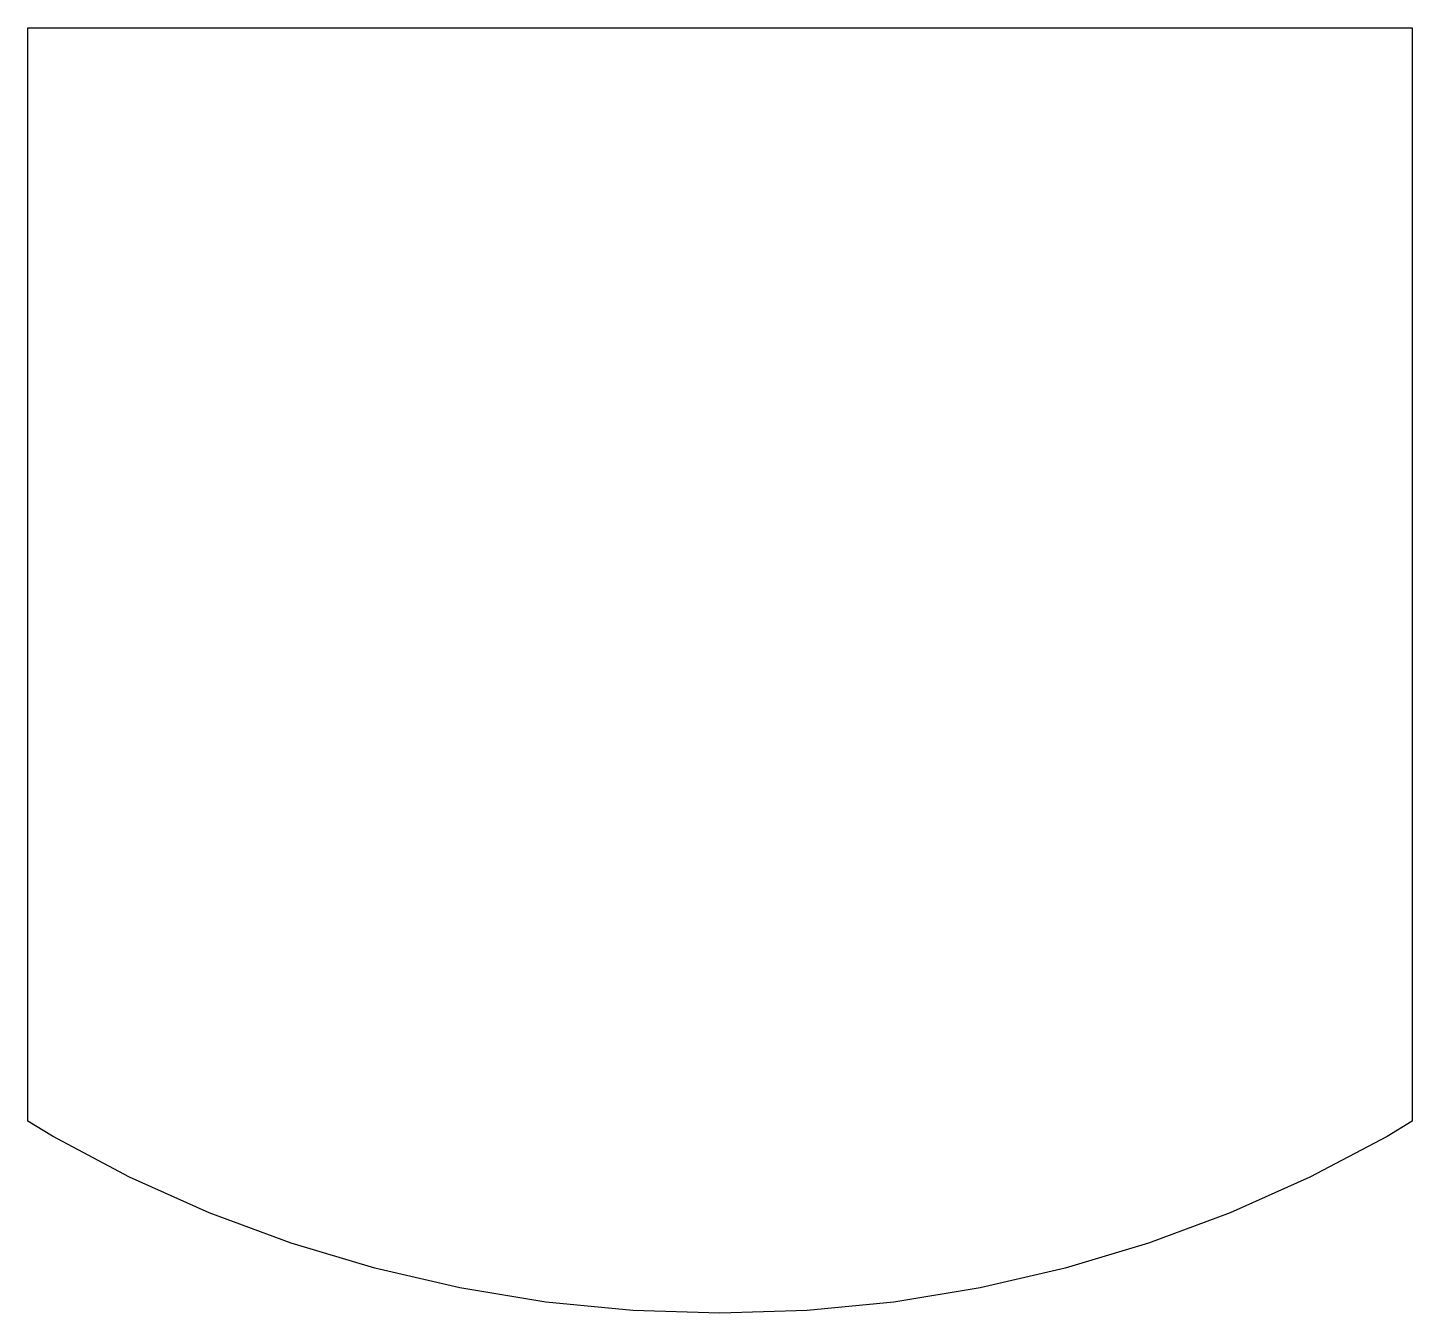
# Model space of a CAD drawing. Header units: inches. Extents: x 23 to 37, y -18 to -5.
import ezdxf

# ---------------------------------------------------------------- set-up
doc = ezdxf.new("R2010")
doc.units = ezdxf.units.IN
doc.header["$MEASUREMENT"] = 0
doc.layers.add('CUTME', color=3, linetype='Continuous')

msp = doc.modelspace()

# ---------------------------------------------------------------- linework, layer by layer
at = {"layer": 'CUTME', "color": 3}
msp.add_lwpolyline([(37, -16.056), (36.745, -16.211), (35.965, -16.623), (35.16, -16.984), (34.333, -17.292), (33.489, -17.545), (32.629, -17.743), (31.759, -17.886), (30.881, -17.971), (30, -18), (29.118, -17.972), (28.24, -17.886), (27.369, -17.744), (26.509, -17.545), (25.663, -17.291), (24.836, -16.983), (24.03, -16.622), (23.25, -16.21), (23, -16.058), (23, -6), (23, -5), (37, -5), (37, -6), (37, -16.056)], dxfattribs=at)

doc.saveas('drawing.dxf')
